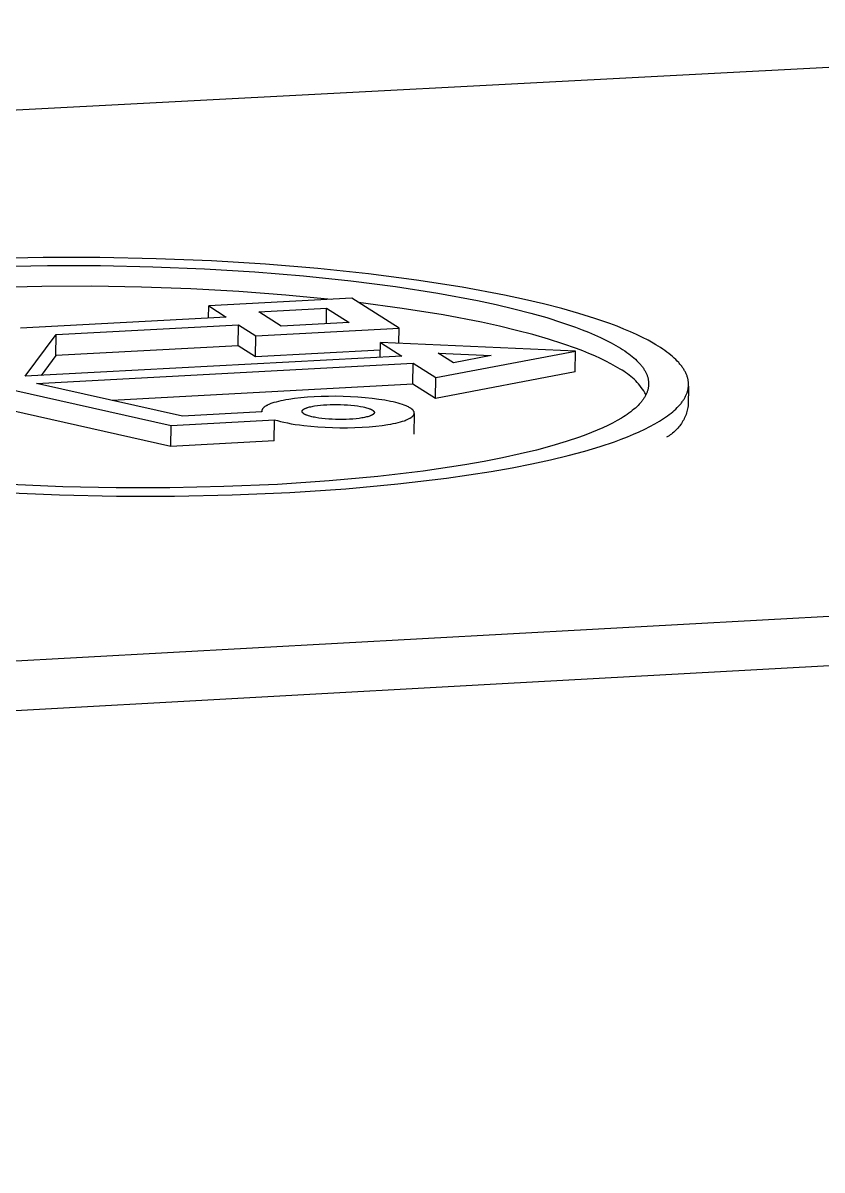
# Model space of a CAD drawing. Header units: millimetres. Extents: x 430 to 4403, y -1522 to 1254.
# Drawn here: x 1365.64 to 1388.81, y -381.85 to -348.58 of the extents above; entities that cross this region are included whole.
import ezdxf

# ---------------------------------------------------------------- set-up
doc = ezdxf.new("R2010")
doc.units = ezdxf.units.MM
doc.header["$MEASUREMENT"] = 0
doc.layers.add('Utwórz2D linie widoczne', color=7, linetype='Continuous', true_color=0x000000)

msp = doc.modelspace()

# ---------------------------------------------------------------- linework, layer by layer
at = {"layer": 'Utwórz2D linie widoczne'}
for p, q in [((1413.485, -348.583), (1297.038, -354.723)), ((1379.534, -367.746), (1618.756, -354.563)), ((1366.225, -355.388), (1364.574, -355.422)), ((1364.815, -355.653), (1366.353, -355.622)), ((1367.87, -355.388), (1366.225, -355.388)), ((1366.353, -355.622), (1367.886, -355.622)), ((1369.499, -355.422), (1367.87, -355.388)), ((1367.886, -355.622), (1369.405, -355.653)), ((1369.405, -355.653), (1370.899, -355.714)), ((1371.103, -355.487), (1369.499, -355.422)), ((1372.671, -355.582), (1371.103, -355.487)), ((1374.192, -355.707), (1372.671, -355.582)), ((1370.899, -355.714), (1372.36, -355.803)), ((1372.36, -355.803), (1373.777, -355.919)), ((1373.777, -355.919), (1375.142, -356.062)), ((1375.656, -355.86), (1374.192, -355.707)), ((1377.053, -356.04), (1375.656, -355.86)), ((1366.183, -356.226), (1364.725, -356.258)), ((1367.638, -356.222), (1366.183, -356.226)), ((1369.081, -356.246), (1367.638, -356.222)), ((1370.504, -356.298), (1369.081, -356.246)), ((1371.899, -356.375), (1370.504, -356.298)), ((1375.142, -356.062), (1376.443, -356.23)), ((1376.443, -356.23), (1377.672, -356.422)), ((1378.373, -356.246), (1377.053, -356.04)), ((1379.604, -356.477), (1378.373, -356.246)), ((1375.175, -356.57), (1371.028, -356.792)), ((1373.258, -356.477), (1371.899, -356.375)), ((1374.572, -356.602), (1373.258, -356.477)), ((1376.55, -357.438), (1375.175, -356.57)), ((1377.672, -356.422), (1378.819, -356.636)), ((1378.819, -356.636), (1379.358, -356.752)), ((1380.183, -356.601), (1379.604, -356.477)), ((1380.736, -356.73), (1380.183, -356.601)), ((1371.022, -357.139), (1371.028, -356.792)), ((1371.028, -356.792), (1371.531, -357.112)), ((1372.479, -356.962), (1374.445, -356.856)), ((1373.128, -357.373), (1372.479, -356.962)), ((1374.437, -357.303), (1374.445, -356.856)), ((1374.445, -356.856), (1375.096, -357.268)), ((1376.631, -356.862), (1375.37, -356.693)), ((1377.821, -357.053), (1376.631, -356.862)), ((1379.358, -356.752), (1379.873, -356.873)), ((1379.873, -356.873), (1380.362, -356.999)), ((1381.261, -356.866), (1380.736, -356.73)), ((1381.758, -357.007), (1381.261, -356.866)), ((1371.531, -357.112), (1365.572, -357.432)), ((1375.096, -357.268), (1373.128, -357.373)), ((1378.931, -357.266), (1377.821, -357.053)), ((1379.453, -357.38), (1378.931, -357.266)), ((1380.362, -356.999), (1380.825, -357.131)), ((1380.825, -357.131), (1381.259, -357.267)), ((1381.259, -357.267), (1381.664, -357.408)), ((1382.225, -357.153), (1381.758, -357.007)), ((1382.66, -357.304), (1382.225, -357.153)), ((1382.865, -357.382), (1382.66, -357.304)), ((1365.708, -358.832), (1366.604, -357.624)), ((1366.594, -358.23), (1366.604, -357.624)), ((1366.604, -357.624), (1371.891, -357.341)), ((1371.88, -357.945), (1371.891, -357.341)), ((1371.891, -357.341), (1372.395, -357.661)), ((1372.395, -357.661), (1376.55, -357.438)), ((1376.542, -357.874), (1376.55, -357.438)), ((1379.952, -357.5), (1379.453, -357.38)), ((1380.426, -357.624), (1379.952, -357.5)), ((1380.874, -357.753), (1380.426, -357.624)), ((1381.664, -357.408), (1381.856, -357.48)), ((1381.856, -357.48), (1382.039, -357.553)), ((1382.039, -357.553), (1382.214, -357.628)), ((1382.214, -357.628), (1382.381, -357.703)), ((1383.062, -357.46), (1382.865, -357.382)), ((1383.251, -357.54), (1383.062, -357.46)), ((1383.43, -357.621), (1383.251, -357.54)), ((1383.601, -357.704), (1383.43, -357.621)), ((1371.88, -357.945), (1366.594, -358.23)), ((1372.384, -358.266), (1371.88, -357.945)), ((1372.384, -358.266), (1372.395, -357.661)), ((1375.994, -358.278), (1376.002, -357.85)), ((1376.002, -357.85), (1376.625, -358.244)), ((1381.658, -358.098), (1376.002, -357.85)), ((1381.295, -357.887), (1380.874, -357.753)), ((1381.688, -358.025), (1381.295, -357.887)), ((1382.381, -357.703), (1382.54, -357.78)), ((1382.54, -357.78), (1382.691, -357.858)), ((1382.691, -357.858), (1382.832, -357.937)), ((1382.832, -357.937), (1382.9, -357.977)), ((1382.9, -357.977), (1382.965, -358.017)), ((1383.763, -357.787), (1383.601, -357.704)), ((1383.915, -357.872), (1383.763, -357.787)), ((1383.988, -357.915), (1383.915, -357.872)), ((1384.058, -357.958), (1383.988, -357.915)), ((1384.126, -358.001), (1384.058, -357.958)), ((1376.625, -358.244), (1365.708, -358.832)), ((1366.594, -358.23), (1366.165, -358.808)), ((1375.998, -358.072), (1372.384, -358.266)), ((1377.613, -358.869), (1381.658, -358.098)), ((1377.683, -358.162), (1379.212, -358.229)), ((1378.119, -358.438), (1377.683, -358.162)), ((1379.212, -358.229), (1378.119, -358.438)), ((1381.646, -358.703), (1381.658, -358.098)), ((1381.873, -358.096), (1381.688, -358.025)), ((1382.051, -358.168), (1381.873, -358.096)), ((1382.222, -358.241), (1382.051, -358.168)), ((1382.384, -358.316), (1382.222, -358.241)), ((1382.965, -358.017), (1383.028, -358.057)), ((1383.028, -358.057), (1383.089, -358.097)), ((1383.089, -358.097), (1383.147, -358.137)), ((1383.147, -358.137), (1383.202, -358.178)), ((1383.202, -358.178), (1383.254, -358.218)), ((1383.254, -358.218), (1383.305, -358.258)), ((1383.305, -358.258), (1383.352, -358.298)), ((1383.352, -358.298), (1383.397, -358.339)), ((1384.191, -358.044), (1384.126, -358.001)), ((1384.253, -358.087), (1384.191, -358.044)), ((1384.313, -358.13), (1384.253, -358.087)), ((1384.369, -358.174), (1384.313, -358.13)), ((1384.423, -358.217), (1384.369, -358.174)), ((1384.474, -358.26), (1384.423, -358.217)), ((1384.523, -358.303), (1384.474, -358.26)), ((1384.568, -358.347), (1384.523, -358.303)), ((1366.031, -359.043), (1376.957, -358.454)), ((1376.946, -359.061), (1376.957, -358.454)), ((1376.957, -358.454), (1377.613, -358.869)), ((1382.539, -358.391), (1382.384, -358.316)), ((1382.685, -358.467), (1382.539, -358.391)), ((1382.824, -358.544), (1382.685, -358.467)), ((1382.954, -358.622), (1382.824, -358.544)), ((1383.009, -358.653), (1382.954, -358.622)), ((1383.397, -358.339), (1383.439, -358.379)), ((1383.439, -358.379), (1383.479, -358.419)), ((1383.479, -358.419), (1383.517, -358.459)), ((1383.517, -358.459), (1383.534, -358.479)), ((1383.534, -358.479), (1383.552, -358.5)), ((1383.552, -358.5), (1383.568, -358.52)), ((1383.568, -358.52), (1383.584, -358.54)), ((1383.584, -358.54), (1383.599, -358.56)), ((1383.599, -358.56), (1383.614, -358.58)), ((1383.614, -358.58), (1383.628, -358.6)), ((1383.628, -358.6), (1383.641, -358.62)), ((1383.641, -358.62), (1383.654, -358.64)), ((1383.654, -358.64), (1383.666, -358.66)), ((1384.611, -358.39), (1384.568, -358.347)), ((1384.652, -358.433), (1384.611, -358.39)), ((1384.671, -358.455), (1384.652, -358.433)), ((1384.689, -358.476), (1384.671, -358.455)), ((1384.707, -358.498), (1384.689, -358.476)), ((1384.724, -358.519), (1384.707, -358.498)), ((1384.74, -358.541), (1384.724, -358.519)), ((1384.756, -358.562), (1384.74, -358.541)), ((1384.771, -358.584), (1384.756, -358.562)), ((1384.786, -358.605), (1384.771, -358.584)), ((1384.799, -358.627), (1384.786, -358.605)), ((1384.813, -358.649), (1384.799, -358.627)), ((1381.646, -358.703), (1377.602, -359.476)), ((1377.602, -359.476), (1377.613, -358.869)), ((1383.063, -358.685), (1383.009, -358.653)), ((1383.115, -358.72), (1383.063, -358.685)), ((1383.167, -358.756), (1383.115, -358.72)), ((1383.217, -358.794), (1383.167, -358.756)), ((1383.267, -358.833), (1383.217, -358.794)), ((1383.314, -358.874), (1383.267, -358.833)), ((1383.361, -358.917), (1383.314, -358.874)), ((1383.405, -358.961), (1383.361, -358.917)), ((1383.449, -359.007), (1383.405, -358.961)), ((1383.666, -358.66), (1383.678, -358.68)), ((1383.678, -358.68), (1383.689, -358.7)), ((1383.689, -358.7), (1383.699, -358.72)), ((1383.699, -358.72), (1383.709, -358.74)), ((1383.709, -358.74), (1383.718, -358.76)), ((1383.718, -358.76), (1383.726, -358.78)), ((1383.726, -358.78), (1383.734, -358.8)), ((1383.734, -358.8), (1383.741, -358.82)), ((1383.741, -358.82), (1383.748, -358.84)), ((1383.748, -358.84), (1383.754, -358.86)), ((1383.754, -358.86), (1383.759, -358.88)), ((1383.759, -358.88), (1383.764, -358.9)), ((1383.764, -358.9), (1383.768, -358.919)), ((1383.768, -358.919), (1383.772, -358.939)), ((1383.772, -358.939), (1383.775, -358.959)), ((1383.775, -358.959), (1383.777, -358.979)), ((1383.777, -358.979), (1383.779, -358.999)), ((1384.825, -358.67), (1384.813, -358.649)), ((1384.837, -358.692), (1384.825, -358.67)), ((1384.848, -358.713), (1384.837, -358.692)), ((1384.858, -358.734), (1384.848, -358.713)), ((1384.868, -358.756), (1384.858, -358.734)), ((1384.877, -358.777), (1384.868, -358.756)), ((1384.886, -358.799), (1384.877, -358.777)), ((1384.894, -358.82), (1384.886, -358.799)), ((1384.901, -358.842), (1384.894, -358.82)), ((1384.907, -358.863), (1384.901, -358.842)), ((1384.913, -358.884), (1384.907, -358.863)), ((1384.919, -358.906), (1384.913, -358.884)), ((1384.923, -358.927), (1384.919, -358.906)), ((1384.927, -358.948), (1384.923, -358.927)), ((1384.93, -358.97), (1384.927, -358.948)), ((1384.933, -358.991), (1384.93, -358.97)), ((1364.804, -359.109), (1369.939, -360.254)), ((1370.261, -359.986), (1366.031, -359.043)), ((1376.946, -359.061), (1368.223, -359.532)), ((1377.602, -359.476), (1376.946, -359.061)), ((1383.49, -359.054), (1383.449, -359.007)), ((1383.53, -359.103), (1383.49, -359.054)), ((1383.569, -359.153), (1383.53, -359.103)), ((1383.605, -359.204), (1383.569, -359.153)), ((1383.64, -359.256), (1383.605, -359.204)), ((1383.674, -359.31), (1383.64, -359.256)), ((1383.705, -359.365), (1383.674, -359.31)), ((1383.728, -359.313), (1383.72, -359.332)), ((1383.736, -359.293), (1383.728, -359.313)), ((1383.743, -359.274), (1383.736, -359.293)), ((1383.749, -359.254), (1383.743, -359.274)), ((1383.755, -359.235), (1383.749, -359.254)), ((1383.76, -359.215), (1383.755, -359.235)), ((1383.765, -359.196), (1383.76, -359.215)), ((1383.769, -359.176), (1383.765, -359.196)), ((1383.772, -359.157), (1383.769, -359.176)), ((1383.775, -359.137), (1383.772, -359.157)), ((1383.778, -359.117), (1383.775, -359.137)), ((1383.779, -359.098), (1383.778, -359.117)), ((1383.779, -358.999), (1383.78, -359.019)), ((1383.781, -359.078), (1383.779, -359.098)), ((1383.78, -359.019), (1383.781, -359.038)), ((1383.781, -359.038), (1383.781, -359.058)), ((1383.781, -359.058), (1383.781, -359.078)), ((1384.889, -359.329), (1384.897, -359.308)), ((1384.897, -359.308), (1384.903, -359.287)), ((1384.903, -359.287), (1384.91, -359.266)), ((1384.91, -359.266), (1384.915, -359.245)), ((1384.915, -359.245), (1384.92, -359.224)), ((1384.92, -359.224), (1384.925, -359.203)), ((1384.937, -359.118), (1384.925, -359.69)), ((1384.925, -359.203), (1384.928, -359.182)), ((1384.928, -359.182), (1384.931, -359.16)), ((1384.931, -359.16), (1384.934, -359.139)), ((1384.935, -359.012), (1384.933, -358.991)), ((1384.934, -359.139), (1384.936, -359.118)), ((1384.937, -359.033), (1384.935, -359.012)), ((1384.936, -359.118), (1384.937, -359.097)), ((1384.937, -359.055), (1384.937, -359.033)), ((1384.937, -359.076), (1384.937, -359.055)), ((1384.937, -359.097), (1384.937, -359.076)), ((1372.805, -359.635), (1372.773, -359.648)), ((1372.831, -359.625), (1372.805, -359.635)), ((1372.858, -359.615), (1372.831, -359.625)), ((1372.887, -359.606), (1372.858, -359.615)), ((1372.916, -359.596), (1372.887, -359.606)), ((1372.979, -359.578), (1372.916, -359.596)), ((1373.045, -359.561), (1372.979, -359.578)), ((1373.115, -359.545), (1373.045, -359.561)), ((1373.188, -359.529), (1373.115, -359.545)), ((1373.266, -359.515), (1373.188, -359.529)), ((1373.346, -359.501), (1373.266, -359.515)), ((1373.516, -359.477), (1373.346, -359.501)), ((1373.696, -359.456), (1373.516, -359.477)), ((1373.886, -359.439), (1373.696, -359.456)), ((1374.084, -359.426), (1373.886, -359.439)), ((1374.288, -359.417), (1374.084, -359.426)), ((1374.497, -359.413), (1374.288, -359.417)), ((1374.709, -359.412), (1374.497, -359.413)), ((1374.923, -359.416), (1374.709, -359.412)), ((1375.138, -359.424), (1374.923, -359.416)), ((1375.351, -359.436), (1375.138, -359.424)), ((1375.562, -359.453), (1375.351, -359.436)), ((1375.769, -359.475), (1375.562, -359.453)), ((1375.96, -359.5), (1375.769, -359.475)), ((1376.137, -359.528), (1375.96, -359.5)), ((1376.301, -359.559), (1376.137, -359.528)), ((1376.377, -359.576), (1376.301, -359.559)), ((1376.449, -359.593), (1376.377, -359.576)), ((1376.517, -359.611), (1376.449, -359.593)), ((1376.581, -359.63), (1376.517, -359.611)), ((1376.641, -359.649), (1376.581, -359.63)), ((1383.511, -359.639), (1383.475, -359.677)), ((1383.545, -359.601), (1383.511, -359.639)), ((1383.561, -359.582), (1383.545, -359.601)), ((1383.577, -359.563), (1383.561, -359.582)), ((1383.592, -359.544), (1383.577, -359.563)), ((1383.606, -359.525), (1383.592, -359.544)), ((1383.62, -359.506), (1383.606, -359.525)), ((1383.634, -359.487), (1383.62, -359.506)), ((1383.646, -359.467), (1383.634, -359.487)), ((1383.659, -359.448), (1383.646, -359.467)), ((1383.67, -359.429), (1383.659, -359.448)), ((1383.681, -359.41), (1383.67, -359.429)), ((1383.692, -359.39), (1383.681, -359.41)), ((1383.702, -359.371), (1383.692, -359.39)), ((1383.711, -359.352), (1383.702, -359.371)), ((1383.72, -359.332), (1383.711, -359.352)), ((1384.686, -359.659), (1384.703, -359.639)), ((1384.703, -359.639), (1384.72, -359.618)), ((1384.72, -359.618), (1384.736, -359.598)), ((1384.736, -359.598), (1384.751, -359.577)), ((1384.751, -359.577), (1384.766, -359.557)), ((1384.766, -359.557), (1384.78, -359.536)), ((1384.78, -359.536), (1384.794, -359.515)), ((1384.794, -359.515), (1384.807, -359.495)), ((1384.807, -359.495), (1384.819, -359.474)), ((1384.819, -359.474), (1384.831, -359.453)), ((1384.831, -359.453), (1384.842, -359.433)), ((1384.842, -359.433), (1384.853, -359.412)), ((1384.853, -359.412), (1384.863, -359.391)), ((1384.863, -359.391), (1384.872, -359.37)), ((1384.872, -359.37), (1384.881, -359.349)), ((1384.881, -359.349), (1384.889, -359.329)), ((1255.356, -373.13), (1499.671, -359.715)), ((1369.928, -360.863), (1364.794, -359.717)), ((1372.57, -359.861), (1370.261, -359.986)), ((1372.568, -359.826), (1372.567, -359.828)), ((1372.567, -359.828), (1372.567, -359.83)), ((1372.567, -359.83), (1372.567, -359.831)), ((1372.567, -359.831), (1372.567, -359.833)), ((1372.567, -359.833), (1372.567, -359.835)), ((1372.567, -359.835), (1372.567, -359.837)), ((1372.567, -359.837), (1372.567, -359.839)), ((1372.567, -359.839), (1372.567, -359.841)), ((1372.567, -359.841), (1372.567, -359.842)), ((1372.567, -359.842), (1372.567, -359.844)), ((1372.567, -359.844), (1372.568, -359.846)), ((1372.567, -359.861), (1372.567, -359.846)), ((1372.569, -359.819), (1372.568, -359.82)), ((1372.568, -359.82), (1372.568, -359.822)), ((1372.568, -359.822), (1372.568, -359.824)), ((1372.568, -359.824), (1372.568, -359.826)), ((1372.568, -359.846), (1372.568, -359.848)), ((1372.568, -359.848), (1372.568, -359.85)), ((1372.568, -359.85), (1372.568, -359.852)), ((1372.568, -359.852), (1372.569, -359.853)), ((1372.57, -359.813), (1372.569, -359.815)), ((1372.569, -359.815), (1372.569, -359.817)), ((1372.569, -359.817), (1372.569, -359.819)), ((1372.569, -359.853), (1372.569, -359.855)), ((1372.569, -359.855), (1372.569, -359.857)), ((1372.569, -359.857), (1372.57, -359.859)), ((1372.571, -359.809), (1372.57, -359.811)), ((1372.57, -359.811), (1372.57, -359.813)), ((1372.57, -359.859), (1372.57, -359.861)), ((1372.572, -359.806), (1372.571, -359.808)), ((1372.571, -359.808), (1372.571, -359.809)), ((1372.573, -359.804), (1372.572, -359.806)), ((1372.574, -359.8), (1372.573, -359.802)), ((1372.573, -359.802), (1372.573, -359.804)), ((1372.575, -359.798), (1372.574, -359.8)), ((1372.576, -359.795), (1372.575, -359.798)), ((1372.578, -359.791), (1372.576, -359.795)), ((1372.58, -359.788), (1372.578, -359.791)), ((1372.582, -359.784), (1372.58, -359.788)), ((1372.584, -359.78), (1372.582, -359.784)), ((1372.586, -359.777), (1372.584, -359.78)), ((1372.589, -359.773), (1372.586, -359.777)), ((1372.591, -359.77), (1372.589, -359.773)), ((1372.594, -359.766), (1372.591, -359.77)), ((1372.597, -359.762), (1372.594, -359.766)), ((1372.6, -359.759), (1372.597, -359.762)), ((1372.603, -359.755), (1372.6, -359.759)), ((1372.606, -359.752), (1372.603, -359.755)), ((1372.61, -359.748), (1372.606, -359.752)), ((1372.613, -359.745), (1372.61, -359.748)), ((1372.617, -359.741), (1372.613, -359.745)), ((1372.621, -359.737), (1372.617, -359.741)), ((1372.625, -359.734), (1372.621, -359.737)), ((1372.629, -359.73), (1372.625, -359.734)), ((1372.638, -359.723), (1372.629, -359.73)), ((1372.647, -359.716), (1372.638, -359.723)), ((1372.657, -359.709), (1372.647, -359.716)), ((1372.668, -359.702), (1372.657, -359.709)), ((1372.679, -359.695), (1372.668, -359.702)), ((1372.691, -359.689), (1372.679, -359.695)), ((1372.703, -359.682), (1372.691, -359.689)), ((1372.716, -359.675), (1372.703, -359.682)), ((1372.729, -359.668), (1372.716, -359.675)), ((1372.743, -359.661), (1372.729, -359.668)), ((1372.773, -359.648), (1372.743, -359.661)), ((1373.733, -359.841), (1373.734, -359.84)), ((1373.733, -359.842), (1373.733, -359.841)), ((1373.733, -359.843), (1373.733, -359.842)), ((1373.733, -359.845), (1373.733, -359.843)), ((1373.733, -359.846), (1373.733, -359.845)), ((1373.733, -359.847), (1373.733, -359.846)), ((1373.733, -359.849), (1373.733, -359.847)), ((1373.733, -359.85), (1373.733, -359.849)), ((1373.733, -359.851), (1373.733, -359.85)), ((1373.733, -359.853), (1373.733, -359.851)), ((1373.733, -359.854), (1373.733, -359.853)), ((1373.733, -359.855), (1373.733, -359.854)), ((1373.733, -359.857), (1373.733, -359.855)), ((1373.734, -359.858), (1373.733, -359.857)), ((1373.734, -359.837), (1373.735, -359.836)), ((1373.734, -359.838), (1373.734, -359.837)), ((1373.734, -359.84), (1373.734, -359.838)), ((1373.734, -359.859), (1373.734, -359.858)), ((1373.734, -359.861), (1373.734, -359.859)), ((1373.734, -359.862), (1373.734, -359.861)), ((1373.735, -359.863), (1373.734, -359.862)), ((1373.735, -359.833), (1373.736, -359.832)), ((1373.735, -359.834), (1373.735, -359.833)), ((1373.735, -359.836), (1373.735, -359.834)), ((1373.735, -359.865), (1373.735, -359.863)), ((1373.736, -359.866), (1373.735, -359.865)), ((1373.736, -359.83), (1373.737, -359.829)), ((1373.736, -359.832), (1373.736, -359.83)), ((1373.736, -359.867), (1373.736, -359.866)), ((1373.737, -359.868), (1373.736, -359.867)), ((1373.737, -359.829), (1373.738, -359.828)), ((1373.737, -359.87), (1373.737, -359.868)), ((1373.738, -359.871), (1373.737, -359.87)), ((1373.738, -359.826), (1373.739, -359.825)), ((1373.738, -359.828), (1373.738, -359.826)), ((1373.739, -359.872), (1373.738, -359.871)), ((1373.739, -359.825), (1373.74, -359.824)), ((1373.739, -359.874), (1373.739, -359.872)), ((1373.74, -359.875), (1373.739, -359.874)), ((1373.74, -359.823), (1373.741, -359.821)), ((1373.74, -359.824), (1373.74, -359.823)), ((1373.741, -359.876), (1373.74, -359.875)), ((1373.741, -359.821), (1373.742, -359.82)), ((1373.742, -359.878), (1373.741, -359.876)), ((1373.742, -359.82), (1373.743, -359.819)), ((1373.743, -359.879), (1373.742, -359.878)), ((1373.743, -359.819), (1373.744, -359.817)), ((1373.743, -359.88), (1373.743, -359.879)), ((1373.744, -359.882), (1373.743, -359.88)), ((1373.744, -359.817), (1373.745, -359.816)), ((1373.745, -359.883), (1373.744, -359.882)), ((1373.745, -359.816), (1373.746, -359.815)), ((1373.746, -359.884), (1373.745, -359.883)), ((1373.746, -359.815), (1373.747, -359.813)), ((1373.748, -359.887), (1373.746, -359.884)), ((1373.747, -359.813), (1373.748, -359.812)), ((1373.748, -359.812), (1373.749, -359.811)), ((1373.751, -359.889), (1373.748, -359.887)), ((1373.749, -359.811), (1373.75, -359.81)), ((1373.75, -359.81), (1373.751, -359.808)), ((1373.751, -359.808), (1373.754, -359.806)), ((1373.753, -359.892), (1373.751, -359.889)), ((1373.755, -359.895), (1373.753, -359.892)), ((1373.754, -359.806), (1373.756, -359.803)), ((1373.758, -359.897), (1373.755, -359.895)), ((1373.756, -359.803), (1373.759, -359.801)), ((1373.761, -359.9), (1373.758, -359.897)), ((1373.759, -359.801), (1373.762, -359.798)), ((1373.764, -359.903), (1373.761, -359.9)), ((1373.762, -359.798), (1373.765, -359.796)), ((1373.767, -359.905), (1373.764, -359.903)), ((1373.765, -359.796), (1373.769, -359.793)), ((1373.77, -359.908), (1373.767, -359.905)), ((1373.769, -359.793), (1373.772, -359.791)), ((1373.773, -359.91), (1373.77, -359.908)), ((1373.772, -359.791), (1373.776, -359.788)), ((1373.777, -359.913), (1373.773, -359.91)), ((1373.776, -359.788), (1373.78, -359.786)), ((1373.781, -359.915), (1373.777, -359.913)), ((1373.78, -359.786), (1373.784, -359.783)), ((1373.784, -359.918), (1373.781, -359.915)), ((1373.784, -359.783), (1373.788, -359.781)), ((1373.788, -359.921), (1373.784, -359.918)), ((1373.788, -359.781), (1373.792, -359.778)), ((1373.797, -359.926), (1373.788, -359.921)), ((1373.792, -359.778), (1373.797, -359.776)), ((1373.797, -359.776), (1373.806, -359.771)), ((1373.805, -359.931), (1373.797, -359.926)), ((1373.815, -359.936), (1373.805, -359.931)), ((1373.806, -359.771), (1373.816, -359.766)), ((1373.825, -359.941), (1373.815, -359.936)), ((1373.816, -359.766), (1373.827, -359.761)), ((1373.835, -359.946), (1373.825, -359.941)), ((1373.827, -359.761), (1373.838, -359.757)), ((1373.846, -359.951), (1373.835, -359.946)), ((1373.838, -359.757), (1373.851, -359.752)), ((1373.858, -359.955), (1373.846, -359.951)), ((1373.851, -359.752), (1373.864, -359.747)), ((1373.87, -359.96), (1373.858, -359.955)), ((1373.864, -359.747), (1373.877, -359.743)), ((1373.895, -359.97), (1373.87, -359.96)), ((1373.877, -359.743), (1373.891, -359.738)), ((1373.891, -359.738), (1373.921, -359.73)), ((1373.923, -359.979), (1373.895, -359.97)), ((1373.921, -359.73), (1373.952, -359.721)), ((1373.952, -359.721), (1373.986, -359.714)), ((1373.986, -359.714), (1374.021, -359.706)), ((1374.021, -359.706), (1374.057, -359.699)), ((1374.057, -359.699), (1374.096, -359.693)), ((1374.096, -359.693), (1374.177, -359.681)), ((1374.177, -359.681), (1374.263, -359.671)), ((1374.263, -359.671), (1374.353, -359.663)), ((1374.353, -359.663), (1374.447, -359.657)), ((1374.447, -359.657), (1374.544, -359.653)), ((1374.544, -359.653), (1374.644, -359.651)), ((1374.644, -359.651), (1374.745, -359.65)), ((1374.745, -359.65), (1374.847, -359.652)), ((1374.847, -359.652), (1374.949, -359.656)), ((1374.949, -359.656), (1375.05, -359.662)), ((1375.05, -359.662), (1375.151, -359.67)), ((1375.151, -359.67), (1375.249, -359.68)), ((1375.249, -359.68), (1375.34, -359.692)), ((1375.34, -359.692), (1375.424, -359.706)), ((1375.424, -359.706), (1375.502, -359.721)), ((1375.502, -359.721), (1375.538, -359.729)), ((1375.538, -359.729), (1375.572, -359.737)), ((1375.572, -359.737), (1375.605, -359.745)), ((1375.605, -359.745), (1375.635, -359.754)), ((1375.635, -359.754), (1375.664, -359.763)), ((1375.664, -359.763), (1375.69, -359.773)), ((1375.69, -359.773), (1375.703, -359.778)), ((1375.703, -359.778), (1375.715, -359.783)), ((1375.716, -359.977), (1375.704, -359.982)), ((1375.715, -359.783), (1375.726, -359.788)), ((1375.728, -359.973), (1375.716, -359.977)), ((1375.726, -359.788), (1375.737, -359.793)), ((1375.738, -359.968), (1375.728, -359.973)), ((1375.737, -359.793), (1375.747, -359.798)), ((1375.749, -359.963), (1375.738, -359.968)), ((1375.747, -359.798), (1375.757, -359.803)), ((1375.758, -359.958), (1375.749, -359.963)), ((1375.757, -359.803), (1375.766, -359.808)), ((1375.767, -359.954), (1375.758, -359.958)), ((1375.766, -359.808), (1375.774, -359.813)), ((1375.772, -359.951), (1375.767, -359.954)), ((1375.776, -359.949), (1375.772, -359.951)), ((1375.774, -359.813), (1375.779, -359.816)), ((1375.78, -359.946), (1375.776, -359.949)), ((1375.779, -359.816), (1375.782, -359.818)), ((1375.784, -359.944), (1375.78, -359.946)), ((1375.782, -359.818), (1375.786, -359.821)), ((1375.787, -359.941), (1375.784, -359.944)), ((1375.786, -359.821), (1375.79, -359.824)), ((1375.791, -359.939), (1375.787, -359.941)), ((1375.79, -359.824), (1375.793, -359.826)), ((1375.794, -359.936), (1375.791, -359.939)), ((1375.793, -359.826), (1375.796, -359.829)), ((1375.797, -359.934), (1375.794, -359.936)), ((1375.796, -359.829), (1375.799, -359.832)), ((1375.8, -359.931), (1375.797, -359.934)), ((1375.799, -359.832), (1375.802, -359.834)), ((1375.803, -359.929), (1375.8, -359.931)), ((1375.802, -359.834), (1375.805, -359.837)), ((1375.806, -359.926), (1375.803, -359.929)), ((1375.805, -359.837), (1375.808, -359.84)), ((1375.808, -359.923), (1375.806, -359.926)), ((1375.808, -359.84), (1375.81, -359.842)), ((1375.811, -359.921), (1375.808, -359.923)), ((1375.81, -359.842), (1375.813, -359.845)), ((1375.812, -359.92), (1375.811, -359.921)), ((1375.813, -359.918), (1375.812, -359.92)), ((1375.813, -359.845), (1375.814, -359.846)), ((1375.814, -359.917), (1375.813, -359.918)), ((1375.814, -359.846), (1375.815, -359.848)), ((1375.815, -359.916), (1375.814, -359.917)), ((1375.815, -359.848), (1375.816, -359.849)), ((1375.816, -359.914), (1375.815, -359.916)), ((1375.816, -359.849), (1375.817, -359.85)), ((1375.817, -359.913), (1375.816, -359.914)), ((1375.817, -359.85), (1375.818, -359.852)), ((1375.818, -359.912), (1375.817, -359.913)), ((1375.818, -359.852), (1375.819, -359.853)), ((1375.819, -359.911), (1375.818, -359.912)), ((1375.819, -359.853), (1375.819, -359.854)), ((1375.819, -359.854), (1375.82, -359.855)), ((1375.82, -359.909), (1375.819, -359.911)), ((1375.82, -359.855), (1375.821, -359.857)), ((1375.821, -359.908), (1375.82, -359.909)), ((1375.821, -359.857), (1375.822, -359.858)), ((1375.822, -359.905), (1375.821, -359.907)), ((1375.821, -359.907), (1375.821, -359.908)), ((1375.822, -359.858), (1375.822, -359.859)), ((1375.822, -359.859), (1375.823, -359.861)), ((1375.823, -359.904), (1375.822, -359.905)), ((1375.823, -359.861), (1375.824, -359.862)), ((1375.824, -359.902), (1375.823, -359.903)), ((1375.823, -359.903), (1375.823, -359.904)), ((1375.824, -359.862), (1375.824, -359.863)), ((1375.824, -359.863), (1375.825, -359.865)), ((1375.825, -359.9), (1375.824, -359.902)), ((1375.825, -359.865), (1375.825, -359.866)), ((1375.825, -359.866), (1375.826, -359.867)), ((1375.826, -359.898), (1375.825, -359.899)), ((1375.825, -359.899), (1375.825, -359.9)), ((1375.826, -359.867), (1375.826, -359.869)), ((1375.826, -359.869), (1375.827, -359.87)), ((1375.827, -359.894), (1375.826, -359.895)), ((1375.826, -359.895), (1375.826, -359.896)), ((1375.826, -359.896), (1375.826, -359.898)), ((1375.827, -359.87), (1375.827, -359.871)), ((1375.827, -359.871), (1375.827, -359.873)), ((1375.827, -359.873), (1375.828, -359.874)), ((1375.828, -359.89), (1375.827, -359.891)), ((1375.827, -359.891), (1375.827, -359.892)), ((1375.827, -359.892), (1375.827, -359.894)), ((1375.828, -359.874), (1375.828, -359.875)), ((1375.828, -359.875), (1375.828, -359.877)), ((1375.828, -359.877), (1375.828, -359.878)), ((1375.828, -359.878), (1375.828, -359.879)), ((1375.828, -359.879), (1375.828, -359.881)), ((1375.828, -359.881), (1375.828, -359.882)), ((1375.828, -359.882), (1375.828, -359.883)), ((1375.828, -359.883), (1375.828, -359.885)), ((1375.828, -359.885), (1375.828, -359.886)), ((1375.828, -359.886), (1375.828, -359.887)), ((1375.828, -359.887), (1375.828, -359.888)), ((1375.828, -359.888), (1375.828, -359.89)), ((1376.696, -359.669), (1376.641, -359.649)), ((1376.723, -359.679), (1376.696, -359.669)), ((1376.748, -359.69), (1376.723, -359.679)), ((1376.771, -359.7), (1376.748, -359.69)), ((1376.794, -359.71), (1376.771, -359.7)), ((1376.816, -359.721), (1376.794, -359.71)), ((1376.836, -359.732), (1376.816, -359.721)), ((1376.855, -359.743), (1376.836, -359.732)), ((1376.873, -359.754), (1376.855, -359.743)), ((1376.882, -359.759), (1376.873, -359.754)), ((1376.89, -359.765), (1376.882, -359.759)), ((1376.898, -359.77), (1376.89, -359.765)), ((1376.906, -359.776), (1376.898, -359.77)), ((1376.913, -359.781), (1376.906, -359.776)), ((1376.92, -359.787), (1376.913, -359.781)), ((1376.926, -359.793), (1376.92, -359.787)), ((1376.932, -359.798), (1376.926, -359.793)), ((1376.938, -359.804), (1376.932, -359.798)), ((1376.944, -359.809), (1376.938, -359.804)), ((1376.949, -359.815), (1376.944, -359.809)), ((1376.954, -359.82), (1376.949, -359.815)), ((1376.951, -359.98), (1376.953, -359.978)), ((1376.953, -359.978), (1376.955, -359.975)), ((1376.956, -359.823), (1376.954, -359.82)), ((1376.955, -359.975), (1376.958, -359.972)), ((1376.958, -359.826), (1376.956, -359.823)), ((1376.96, -359.829), (1376.958, -359.826)), ((1376.958, -359.972), (1376.96, -359.969)), ((1376.963, -359.832), (1376.96, -359.829)), ((1376.96, -359.969), (1376.962, -359.967)), ((1376.962, -359.967), (1376.964, -359.964)), ((1376.965, -359.834), (1376.963, -359.832)), ((1376.964, -359.964), (1376.966, -359.961)), ((1376.966, -359.837), (1376.965, -359.834)), ((1376.968, -359.84), (1376.966, -359.837)), ((1376.966, -359.961), (1376.968, -359.959)), ((1376.97, -359.843), (1376.968, -359.84)), ((1376.968, -359.959), (1376.969, -359.956)), ((1376.969, -359.956), (1376.971, -359.953)), ((1376.972, -359.845), (1376.97, -359.843)), ((1376.971, -359.953), (1376.973, -359.95)), ((1376.973, -359.848), (1376.972, -359.845)), ((1376.975, -359.851), (1376.973, -359.848)), ((1376.973, -359.95), (1376.974, -359.948)), ((1376.974, -359.948), (1376.976, -359.945)), ((1376.976, -359.854), (1376.975, -359.851)), ((1376.977, -359.857), (1376.976, -359.854)), ((1376.987, -359.909), (1376.976, -360.509)), ((1376.976, -359.945), (1376.977, -359.942)), ((1376.979, -359.859), (1376.977, -359.857)), ((1376.977, -359.942), (1376.978, -359.94)), ((1376.978, -359.94), (1376.979, -359.937)), ((1376.98, -359.862), (1376.979, -359.859)), ((1376.979, -359.937), (1376.98, -359.934)), ((1376.981, -359.865), (1376.98, -359.862)), ((1376.98, -359.934), (1376.981, -359.931)), ((1376.982, -359.868), (1376.981, -359.865)), ((1376.981, -359.931), (1376.982, -359.929)), ((1376.983, -359.871), (1376.982, -359.868)), ((1376.982, -359.929), (1376.983, -359.926)), ((1376.983, -359.873), (1376.983, -359.871)), ((1376.984, -359.876), (1376.983, -359.873)), ((1376.983, -359.926), (1376.984, -359.923)), ((1376.985, -359.879), (1376.984, -359.876)), ((1376.984, -359.923), (1376.985, -359.92)), ((1376.985, -359.882), (1376.985, -359.879)), ((1376.986, -359.884), (1376.985, -359.882)), ((1376.985, -359.918), (1376.986, -359.915)), ((1376.985, -359.92), (1376.985, -359.918)), ((1376.986, -359.887), (1376.986, -359.884)), ((1376.987, -359.89), (1376.986, -359.887)), ((1376.986, -359.912), (1376.987, -359.909)), ((1376.986, -359.915), (1376.986, -359.912)), ((1376.987, -359.893), (1376.987, -359.89)), ((1376.987, -359.895), (1376.987, -359.893)), ((1376.987, -359.898), (1376.987, -359.895)), ((1376.987, -359.901), (1376.987, -359.898)), ((1376.987, -359.904), (1376.987, -359.901)), ((1376.987, -359.907), (1376.987, -359.904)), ((1376.987, -359.909), (1376.987, -359.907)), ((1383.105, -359.974), (1383.049, -360.01)), ((1383.159, -359.937), (1383.105, -359.974)), ((1383.211, -359.9), (1383.159, -359.937)), ((1383.26, -359.863), (1383.211, -359.9)), ((1383.308, -359.826), (1383.26, -359.863)), ((1383.353, -359.789), (1383.308, -359.826)), ((1383.396, -359.752), (1383.353, -359.789)), ((1383.436, -359.714), (1383.396, -359.752)), ((1383.475, -359.677), (1383.436, -359.714)), ((1384.327, -359.98), (1384.38, -359.941)), ((1384.38, -359.941), (1384.431, -359.901)), ((1384.431, -359.901), (1384.48, -359.861)), ((1384.48, -359.861), (1384.526, -359.821)), ((1384.526, -359.821), (1384.569, -359.781)), ((1384.569, -359.781), (1384.61, -359.74)), ((1384.61, -359.74), (1384.649, -359.7)), ((1384.649, -359.7), (1384.686, -359.659)), ((1384.85, -359.975), (1384.834, -360.015)), ((1384.865, -359.936), (1384.85, -359.975)), ((1384.878, -359.896), (1384.865, -359.936)), ((1384.891, -359.855), (1384.878, -359.896)), ((1384.901, -359.814), (1384.891, -359.855)), ((1384.911, -359.773), (1384.901, -359.814)), ((1384.919, -359.732), (1384.911, -359.773)), ((1384.925, -359.69), (1384.919, -359.732)), ((1369.928, -360.863), (1369.939, -360.254)), ((1369.939, -360.254), (1372.933, -360.093)), ((1372.922, -360.701), (1372.933, -360.093)), ((1372.933, -360.093), (1372.973, -360.105)), ((1372.973, -360.105), (1373.016, -360.118)), ((1373.016, -360.118), (1373.105, -360.142)), ((1373.105, -360.142), (1373.202, -360.165)), ((1373.202, -360.165), (1373.306, -360.186)), ((1373.306, -360.186), (1373.416, -360.207)), ((1373.416, -360.207), (1373.533, -360.226)), ((1373.533, -360.226), (1373.655, -360.244)), ((1373.655, -360.244), (1373.784, -360.26)), ((1373.784, -360.26), (1373.985, -360.281)), ((1373.953, -359.988), (1373.923, -359.979)), ((1373.984, -359.997), (1373.953, -359.988)), ((1374.018, -360.005), (1373.984, -359.997)), ((1373.985, -360.281), (1374.191, -360.298)), ((1374.053, -360.013), (1374.018, -360.005)), ((1374.091, -360.021), (1374.053, -360.013)), ((1374.13, -360.028), (1374.091, -360.021)), ((1374.214, -360.042), (1374.13, -360.028)), ((1374.191, -360.298), (1374.402, -360.311)), ((1374.305, -360.054), (1374.214, -360.042)), ((1374.405, -360.064), (1374.305, -360.054)), ((1374.402, -360.311), (1374.615, -360.319)), ((1374.505, -360.072), (1374.405, -360.064)), ((1374.605, -360.078), (1374.505, -360.072)), ((1374.706, -360.082), (1374.605, -360.078)), ((1374.806, -360.084), (1374.706, -360.082)), ((1374.906, -360.084), (1374.806, -360.084)), ((1375.007, -360.082), (1374.906, -360.084)), ((1375.107, -360.077), (1375.007, -360.082)), ((1375.205, -360.071), (1375.107, -360.077)), ((1375.297, -360.063), (1375.205, -360.071)), ((1375.259, -360.318), (1375.471, -360.309)), ((1375.384, -360.053), (1375.297, -360.063)), ((1375.464, -360.041), (1375.384, -360.053)), ((1375.502, -360.034), (1375.464, -360.041)), ((1375.471, -360.309), (1375.676, -360.296)), ((1375.538, -360.027), (1375.502, -360.034)), ((1375.573, -360.02), (1375.538, -360.027)), ((1375.605, -360.012), (1375.573, -360.02)), ((1375.636, -360.004), (1375.605, -360.012)), ((1375.665, -359.996), (1375.636, -360.004)), ((1375.691, -359.987), (1375.665, -359.996)), ((1375.676, -360.296), (1375.871, -360.278)), ((1375.704, -359.982), (1375.691, -359.987)), ((1375.871, -360.278), (1376.053, -360.257)), ((1376.053, -360.257), (1376.222, -360.232)), ((1376.222, -360.232), (1376.302, -360.218)), ((1376.302, -360.218), (1376.378, -360.204)), ((1376.378, -360.204), (1376.45, -360.188)), ((1376.45, -360.188), (1376.519, -360.172)), ((1376.519, -360.172), (1376.583, -360.155)), ((1376.583, -360.155), (1376.643, -360.137)), ((1376.643, -360.137), (1376.7, -360.119)), ((1376.7, -360.119), (1376.726, -360.109)), ((1376.726, -360.109), (1376.751, -360.099)), ((1376.751, -360.099), (1376.776, -360.089)), ((1376.776, -360.089), (1376.798, -360.079)), ((1376.798, -360.079), (1376.82, -360.069)), ((1376.82, -360.069), (1376.84, -360.059)), ((1376.84, -360.059), (1376.859, -360.049)), ((1376.859, -360.049), (1376.868, -360.044)), ((1376.868, -360.044), (1376.877, -360.038)), ((1376.877, -360.038), (1376.885, -360.033)), ((1376.885, -360.033), (1376.893, -360.028)), ((1376.893, -360.028), (1376.901, -360.023)), ((1376.901, -360.023), (1376.908, -360.018)), ((1376.908, -360.018), (1376.915, -360.012)), ((1376.915, -360.012), (1376.922, -360.007)), ((1376.922, -360.007), (1376.928, -360.002)), ((1376.928, -360.002), (1376.935, -359.996)), ((1376.935, -359.996), (1376.94, -359.991)), ((1376.94, -359.991), (1376.946, -359.986)), ((1376.946, -359.986), (1376.951, -359.98)), ((1382.598, -360.259), (1382.45, -360.328)), ((1382.737, -360.189), (1382.598, -360.259)), ((1382.868, -360.118), (1382.737, -360.189)), ((1382.991, -360.046), (1382.868, -360.118)), ((1383.049, -360.01), (1382.991, -360.046)), ((1383.67, -360.366), (1383.82, -360.29)), ((1383.82, -360.29), (1383.96, -360.214)), ((1383.96, -360.214), (1384.092, -360.137)), ((1384.092, -360.137), (1384.154, -360.098)), ((1384.154, -360.098), (1384.214, -360.059)), ((1384.214, -360.059), (1384.272, -360.02)), ((1384.272, -360.02), (1384.327, -359.98)), ((1384.657, -360.302), (1384.63, -360.335)), ((1384.684, -360.269), (1384.657, -360.302)), ((1384.709, -360.235), (1384.684, -360.269)), ((1384.733, -360.2), (1384.709, -360.235)), ((1384.755, -360.164), (1384.733, -360.2)), ((1384.777, -360.128), (1384.755, -360.164)), ((1384.797, -360.091), (1384.777, -360.128)), ((1384.816, -360.053), (1384.797, -360.091)), ((1384.834, -360.015), (1384.816, -360.053)), ((1374.615, -360.319), (1374.83, -360.323)), ((1374.83, -360.323), (1375.045, -360.323)), ((1375.045, -360.323), (1375.259, -360.318)), ((1381.776, -360.597), (1381.392, -360.726)), ((1381.957, -360.531), (1381.776, -360.597)), ((1382.129, -360.465), (1381.957, -360.531)), ((1382.293, -360.397), (1382.129, -360.465)), ((1382.45, -360.328), (1382.293, -360.397)), ((1382.983, -360.658), (1383.168, -360.587)), ((1383.168, -360.587), (1383.344, -360.514)), ((1383.344, -360.514), (1383.511, -360.44)), ((1383.511, -360.44), (1383.67, -360.366)), ((1384.339, -360.578), (1384.302, -360.599)), ((1384.375, -360.555), (1384.339, -360.578)), ((1384.41, -360.532), (1384.375, -360.555)), ((1384.444, -360.507), (1384.41, -360.532)), ((1384.477, -360.481), (1384.444, -360.507)), ((1384.51, -360.454), (1384.477, -360.481)), ((1384.541, -360.425), (1384.51, -360.454)), ((1384.572, -360.396), (1384.541, -360.425)), ((1384.601, -360.366), (1384.572, -360.396)), ((1384.63, -360.335), (1384.601, -360.366)), ((1372.922, -360.701), (1369.928, -360.863)), ((1380.529, -360.97), (1380.053, -361.085)), ((1380.976, -360.85), (1380.529, -360.97)), ((1381.392, -360.726), (1380.976, -360.85)), ((1381.93, -361.001), (1382.376, -360.867)), ((1382.376, -360.867), (1382.789, -360.729)), ((1382.789, -360.729), (1382.983, -360.658)), ((1379.013, -361.3), (1378.45, -361.4)), ((1379.547, -361.195), (1379.013, -361.3)), ((1380.053, -361.085), (1379.547, -361.195)), ((1380.396, -361.372), (1380.939, -361.253)), ((1380.939, -361.253), (1381.45, -361.13)), ((1381.45, -361.13), (1381.93, -361.001)), ((1377.243, -361.581), (1375.932, -361.737)), ((1378.45, -361.4), (1377.243, -361.581)), ((1377.922, -361.786), (1379.218, -361.591)), ((1379.218, -361.591), (1379.822, -361.485)), ((1379.822, -361.485), (1380.396, -361.372)), ((1366.796, -362.033), (1365.278, -361.97)), ((1373.016, -361.966), (1371.46, -362.032)), ((1374.521, -361.866), (1373.016, -361.966)), ((1375.932, -361.737), (1374.521, -361.866)), ((1374.998, -362.093), (1376.513, -361.954)), ((1376.513, -361.954), (1377.922, -361.786)), ((1365.067, -362.205), (1366.698, -362.272)), ((1366.698, -362.272), (1368.356, -362.306)), ((1368.339, -362.065), (1366.796, -362.033)), ((1369.897, -362.065), (1368.339, -362.065)), ((1368.356, -362.306), (1370.03, -362.307)), ((1371.46, -362.032), (1369.897, -362.065)), ((1370.03, -362.307), (1371.709, -362.272)), ((1371.709, -362.272), (1373.381, -362.2)), ((1373.381, -362.2), (1374.998, -362.093)), ((1123.532, -381.853), (1379.534, -367.746))]:
    msp.add_line(p, q, dxfattribs=at)

doc.saveas('drawing.dxf')
